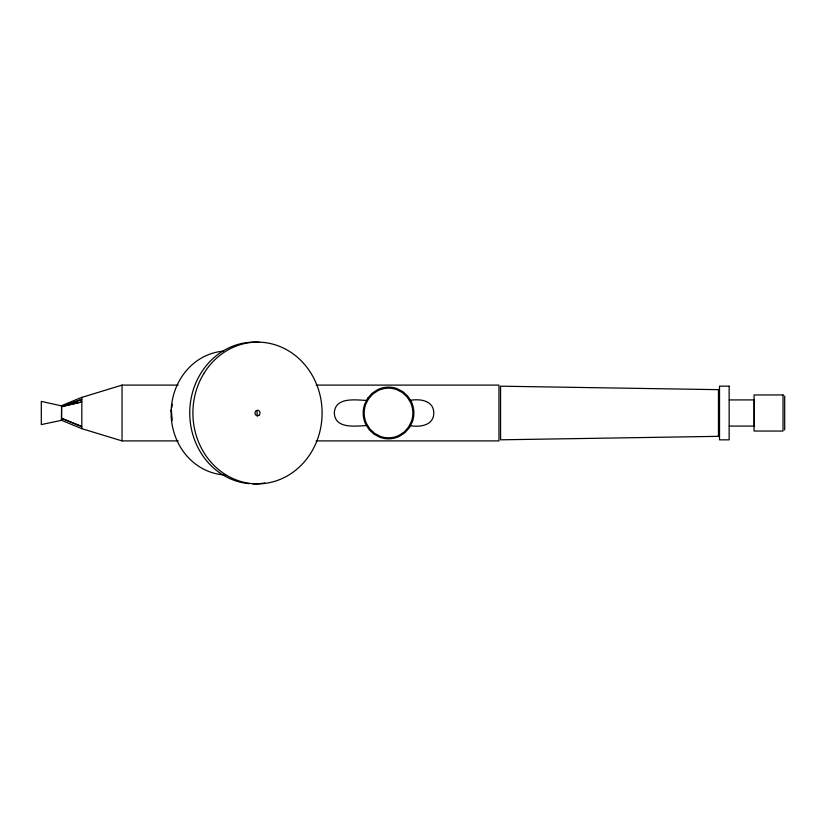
<?xml version="1.0" encoding="UTF-8"?>
<svg xmlns="http://www.w3.org/2000/svg" width="826" height="826" viewBox="0 0 826 826"><rect width="100%" height="100%" fill="white"/><g stroke="black" fill="none" stroke-linecap="round" stroke-linejoin="round"><path stroke-width="1.24" d="M257.278 415.994L256.958 410.594M61.599 406.516L81.815 399.412L61.599 406.629L81.815 401.901L61.516 406.65L61.527 405.68L81.815 397.316L81.815 428.663L122.041 440.898L178.189 440.898M61.599 405.917L41.3 401.384L41.3 424.585L61.599 420.31L81.815 428.663M171.199 411.296L171.364 409.789L172.149 420.537M171.705 407.786L172.304 404.234M81.815 397.399L122.041 385.102L178.148 385.102M316.275 385.102L498.966 385.102L498.966 440.898L316.09 440.898M729.306 399.918L754.055 399.918M366.558 400.424C355.851 400.021 334.995 396.686 334.324 413C334.995 429.313 355.851 425.979 366.558 425.576M409.758 400.424C419.608 398.524 433.733 400.3 433.795 413C433.733 425.7 419.608 427.476 409.758 425.576M729.306 426.082L754.055 426.082M61.516 420.289L61.599 405.669L61.516 420.31M61.599 418.441L81.815 426.557L61.599 418.193M171.426 416.8L171.591 418.369M61.516 419.329L61.599 420.114M784.7 396.036L784.7 429.964M754.293 399.918L754.293 426.082M122.041 385.102L122.041 440.898M225.581 474.981A62.022 56.519 -90 0 1 171.127 414.125A62.022 56.519 -90 0 1 223.526 351.143M249.194 483.664A70.881 64.604 90 0 1 189.949 407.342A70.881 64.604 90 0 1 259.509 342.336M264.857 482.942A70.881 64.604 90 0 1 252.797 483.86M367.725 398.215L364.679 404.213A26.329 26.329 0 0 0 365.577 423.986L369.15 429.665L374.044 434.218L379.929 437.315A24.904 24.904 0 0 0 399.309 436.396L404.874 432.752L409.335 427.754L412.38 421.766A26.329 26.329 0 0 0 411.472 401.994L407.899 396.315L403.016 391.761L397.13 388.664A24.904 24.904 0 0 0 377.75 389.583L372.175 393.228L367.725 398.215M368.551 398.813L365.639 404.564A25.276 25.276 0 0 0 366.496 423.542L369.934 429.004L374.622 433.361L380.27 436.345A23.902 23.902 0 0 0 398.875 435.457L404.224 431.957L408.509 427.166L411.42 421.415A25.276 25.276 0 0 0 410.563 402.427L407.125 396.976L402.438 392.608L396.79 389.635A23.902 23.902 0 0 0 378.184 390.522L372.836 394.023L368.551 398.813M718.465 436.334L500.566 439.814L500.566 386.186L718.465 389.665L718.465 436.334M729.152 386.165L719.518 386.165L719.518 439.835L729.152 439.835L729.152 386.165M783.027 394.952L754.055 394.952L754.055 431.048L783.027 431.048L783.027 394.952M204.311 372.774A70.881 64.604 90 0 0 252.343 483.664A70.881 64.604 90 0 0 315.852 382.572A70.881 64.604 90 0 0 204.311 372.774M259.281 414.951A2.757 2.519 -90 0 0 258.156 410.336A2.757 2.519 -90 0 0 255.069 413.712A2.757 2.519 -90 0 0 259.281 414.951"/></g></svg>
